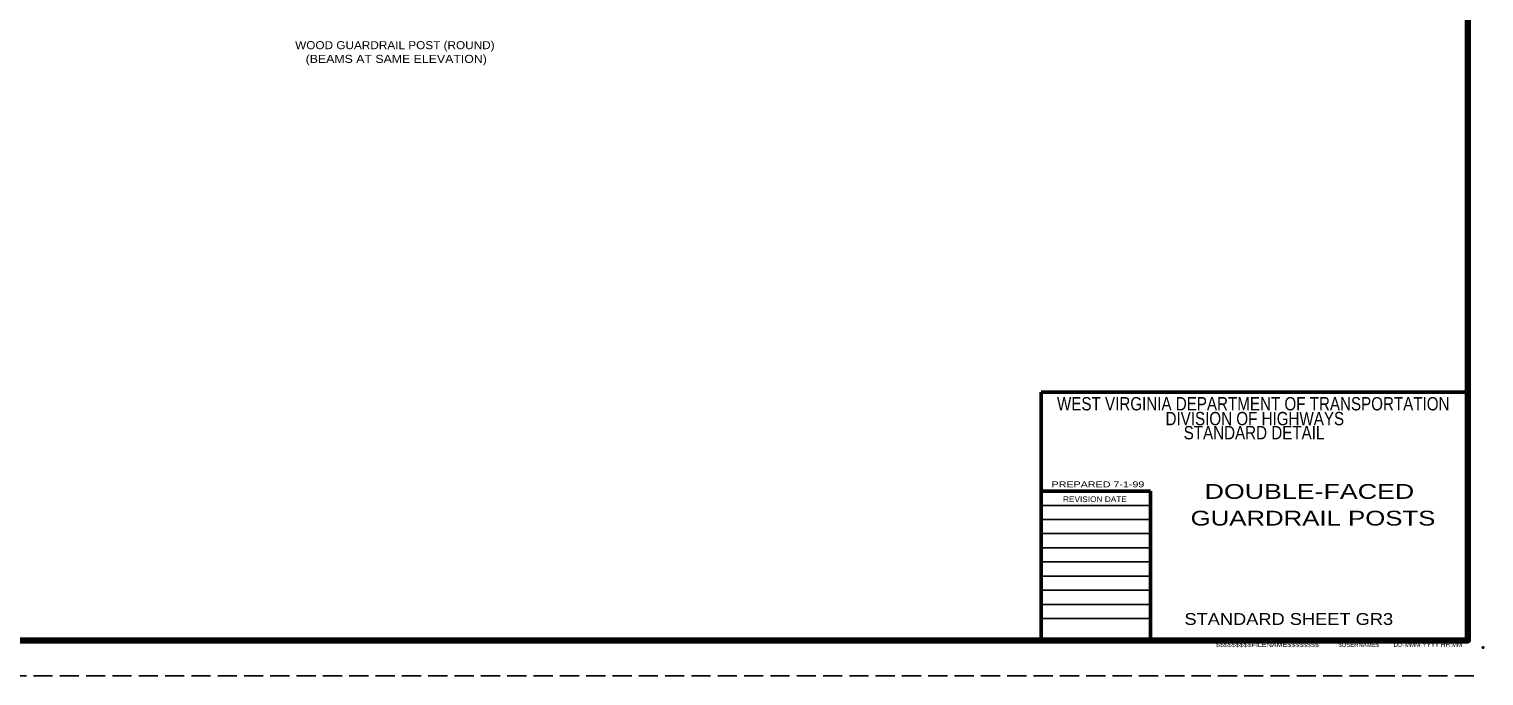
# Model space of a CAD drawing. Extents: x 0.5 to 35.9, y 24.1 to 46.1.
# Drawn here: x 15.42 to 35.87, y 24.06 to 33.16 of the extents above; entities that cross this region are included whole.
import ezdxf
from ezdxf.enums import TextEntityAlignment as Align

# ---------------------------------------------------------------- set-up
doc = ezdxf.new("R2010")
doc.units = 0
doc.header["$LTSCALE"] = 0.045
doc.header["$PDMODE"] = 32
doc.header["$PDSIZE"] = 0.0225
doc.linetypes.add('LONG_DASHED', pattern=[7.5, 6, -1.5])
doc.layers.add('1', color=7, linetype='Continuous', lineweight=25)
doc.layers.add('2', color=7, linetype='Continuous', lineweight=13)

msp = doc.modelspace()

# ---------------------------------------------------------------- linework, layer by layer
at = {"layer": '1', "lineweight": 53}
for p, q in [((35.64392, 28.049), (29.64392, 28.049)), ((29.64392, 24.55917), (29.64392, 28.049)), ((35.64392, 24.55917), (35.64392, 27.05817)), ((31.18183, 26.65817), (29.64392, 26.65817)), ((31.18183, 24.55917), (31.18183, 26.65817)), ((29.64392, 25.96917), (29.64392, 24.55917)), ((35.64392, 24.55917), (29.64392, 24.55917))]:
    msp.add_line(p, q, dxfattribs=at)
at = {"layer": '1'}
for p, q in [((31.18183, 26.45817), (29.64392, 26.45817)), ((31.18183, 26.25917), (29.64392, 26.25917)), ((31.18183, 26.06017), (29.64392, 26.06017)), ((31.18183, 25.86117), (29.64392, 25.86117)), ((31.18183, 25.66217), (29.64392, 25.66217)), ((31.18183, 25.46317), (29.64392, 25.46317)), ((31.18183, 25.26417), (29.64392, 25.26417)), ((31.18183, 25.06517), (29.64392, 25.06517)), ((31.18183, 24.86617), (29.64392, 24.86617))]:
    msp.add_line(p, q, dxfattribs=at)
at = {"layer": '1', "linetype": 'LONG_DASHED'}
msp.add_line((35.72725, 24.05917), (0.52725, 24.05917), dxfattribs=at)
at = {"layer": '1', "lineweight": 158}
msp.add_lwpolyline([(35.64392, 45.55917), (35.64392, 24.55917), (3.14392, 24.55917)], dxfattribs=at)
at = {"layer": '1'}
for p in [(35.64392, 24.55917), (35.85692, 24.45917)]:
    msp.add_point(p, dxfattribs=at)

# ---------------------------------------------------------------- texts
for s, height, width, p in [('WEST VIRGINIA DEPARTMENT OF TRANSPORTATION', 0.1875, 0.85, (32.62567, 27.79408)), ('DIVISION OF HIGHWAYS', 0.1875, 0.85, (32.64754, 27.58517)), ('STANDARD DETAIL', 0.1875, 0.85, (32.63625, 27.387)), (' PREPARED 7-1-99 ', 0.08333, 1.35, (30.4425, 26.712)), ('      DOUBLE-FACED      ', 0.2083, 1.35, (33.41512, 26.54967)), ('     GUARDRAIL POSTS    ', 0.2083, 1.3, (33.41504, 26.17433)), ('STANDARD SHEET GR3       ', 0.1667, 1.15, (33.37417, 24.77625))]:
    msp.add_text(s, height=height, dxfattribs=dict(at, width=width)).set_placement(p, align=Align.CENTER)
for s, height, width, p in [('REVISION DATE', 0.079, 1.1, (29.951, 26.5055)), ('$$$$$$$$$FILENAME$$$$$$$$', 0.06, 1.25, (32.09967, 24.46742)), ('$USERNAME$', 0.06, 1.05, (33.82375, 24.46742)), ('DD-MMM-YYYY HH:MM', 0.06, 1.1, (34.59733, 24.46742))]:
    msp.add_text(s, height=height, dxfattribs=dict(at, width=width)).set_placement(p)
at = {"layer": '2'}
for s, width, p in [('WOOD GUARDRAIL POST (ROUND)', 1.1, (19.15625, 32.87508)), ('(BEAMS AT SAME ELEVATION)', 1.15, (19.3035, 32.68217))]:
    msp.add_text(s, height=0.1125, dxfattribs=dict(at, width=width)).set_placement(p)

doc.saveas('drawing.dxf')
